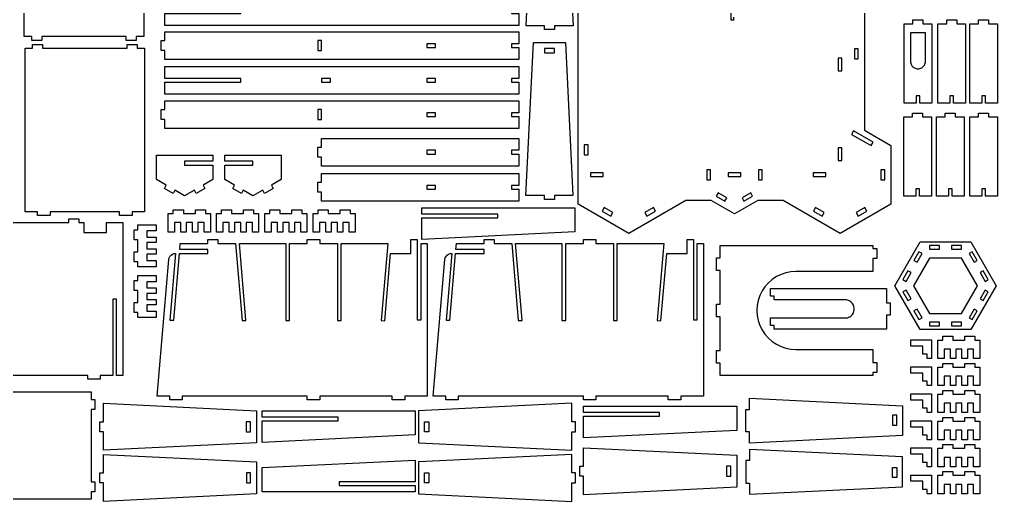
# Model space of a CAD drawing. Extents: x 11 to 1289, y 22 to 1085.
# Drawn here: x 507 to 1289, y 22 to 407 of the extents above; entities that cross this region are included whole.
import ezdxf

# ---------------------------------------------------------------- set-up
doc = ezdxf.new("R2010")
doc.units = 0
doc.layers.add('LAYER_1', color=62, linetype='CONTINUOUS')

msp = doc.modelspace()

# ---------------------------------------------------------------- linework, layer by layer
at = {"layer": 'LAYER_1'}
for points in [[(1203.49, 543.67), (1182.45, 531.51), (1182.45, 318.69), (1203.49, 306.54), (1203.5, 259.73), (1162.95, 236.32), (1117.4, 262.6), (1097.21, 262.6), (1078.6, 251.85), (1059.98, 262.6), (1039.8, 262.6), (994.25, 236.32), (953.7, 259.73), (953.7, 590.48), (994.25, 613.89), (1039.8, 587.61), (1059.98, 587.61), (1078.6, 598.35), (1097.21, 587.61), (1117.4, 587.61), (1162.95, 613.89), (1203.5, 590.48)], [(511.17, 393.47), (511.17, 524.15), (521.17, 524.15), (521.17, 527.15), (531.17, 527.15), (531.17, 524.15), (586.68, 524.15), (586.68, 527.15), (596.68, 527.15), (596.68, 524.15), (606.68, 524.15), (606.68, 393.47), (600.68, 393.47), (600.68, 390.47), (592.68, 390.47), (592.68, 393.47), (525.17, 393.47), (525.17, 390.47), (517.17, 390.47), (517.17, 393.47)], [(918.1, 524.45), (943.65, 524.45), (949.66, 402.18), (934.87, 402.18), (934.87, 399.18), (926.87, 399.18), (926.87, 402.18), (912.08, 402.18)], [(623.64, 402.35), (623.64, 411.87), (684.12, 411.87), (684.12, 414.87), (623.64, 414.87), (623.64, 424.39), (906.19, 424.39), (906.19, 414.87), (900.44, 414.87), (900.44, 411.87), (906.19, 411.87), (906.19, 402.35)], [(1236.2, 340.42), (1226.68, 340.42), (1226.68, 346.17), (1223.68, 346.17), (1223.68, 340.42), (1214.16, 340.42), (1214.16, 403.78), (1221.18, 403.78), (1221.18, 406.78), (1229.18, 406.78), (1229.18, 403.78), (1236.2, 403.78)], [(1250.61, 340.42), (1241.1, 340.42), (1241.1, 403.78), (1248.11, 403.78), (1248.11, 406.78), (1256.11, 406.78), (1256.11, 403.78), (1263.13, 403.78), (1263.13, 340.42), (1253.61, 340.42), (1253.61, 346.17), (1250.61, 346.17)], [(1288.67, 340.42), (1279.15, 340.42), (1279.15, 346.17), (1276.15, 346.17), (1276.15, 340.42), (1266.63, 340.42), (1266.63, 403.78), (1273.65, 403.78), (1273.65, 406.78), (1281.65, 406.78), (1281.65, 403.78), (1288.67, 403.78)], [(906.19, 384.73), (906.19, 375.22), (623.64, 375.22), (623.64, 382.23), (620.64, 382.23), (620.64, 390.23), (623.64, 390.23), (623.64, 397.25), (906.19, 397.25), (906.19, 387.73), (900.44, 387.73), (900.44, 384.73)], [(1219.62, 371.47), (1219.97, 370.77), (1220.4, 370.11), (1220.92, 369.52), (1221.51, 369), (1222.17, 368.57), (1222.88, 368.22), (1223.62, 367.96), (1224.39, 367.81), (1225.18, 367.76), (1225.96, 367.81), (1226.74, 367.96), (1227.48, 368.22), (1228.19, 368.57), (1228.84, 369), (1229.43, 369.52), (1229.95, 370.11), (1230.39, 370.77), (1230.74, 371.47), (1230.99, 372.22), (1231.14, 372.99), (1231.2, 373.78), (1231.2, 396.5), (1219.16, 396.5), (1219.16, 373.78), (1219.21, 372.99), (1219.37, 372.22)], [(511.85, 253.56), (511.85, 384.24), (517.85, 384.24), (517.85, 387.24), (525.85, 387.24), (525.85, 384.24), (593.37, 384.24), (593.37, 387.24), (601.37, 387.24), (601.37, 384.24), (607.37, 384.24), (607.37, 253.56), (597.37, 253.56), (597.37, 250.56), (587.37, 250.56), (587.37, 253.56), (531.85, 253.56), (531.85, 250.56), (521.85, 250.56), (521.85, 253.56)], [(745.72, 390.23), (745.72, 382.23), (748.72, 382.23), (748.72, 390.23)], [(832.83, 384.73), (839.83, 384.73), (839.83, 387.73), (832.83, 387.73)], [(917.94, 388.73), (943.49, 388.73), (949.5, 266.46), (934.71, 266.46), (934.71, 263.46), (926.71, 263.46), (926.71, 266.46), (911.92, 266.46)], [(934.71, 380.61), (934.71, 383.97), (926.71, 383.97), (926.71, 380.61)], [(1177.45, 383.62), (1174.45, 383.62), (1174.45, 375.62), (1177.45, 375.62)], [(1164.45, 366.12), (1164.45, 376.12), (1161.45, 376.12), (1161.45, 366.12)], [(623.64, 357), (684.12, 357), (684.12, 360), (623.64, 360), (623.64, 369.52), (906.19, 369.52), (906.19, 360), (900.44, 360), (900.44, 357), (906.19, 357), (906.19, 347.48), (623.64, 347.48)], [(756, 360), (748.72, 360), (748.72, 357), (756, 357)], [(832.83, 360), (832.83, 357), (839.83, 357), (839.83, 360)], [(906.19, 342.18), (906.19, 332.66), (900.44, 332.66), (900.44, 329.66), (906.19, 329.66), (906.19, 320.14), (623.64, 320.14), (623.64, 327.16), (620.64, 327.16), (620.64, 335.16), (623.64, 335.16), (623.64, 342.18)], [(748.72, 335.16), (745.72, 335.16), (745.72, 327.16), (748.72, 327.16)], [(832.83, 329.66), (839.83, 329.66), (839.83, 332.66), (832.83, 332.66)], [(1235.9, 266), (1226.38, 266), (1226.38, 271.75), (1223.38, 271.75), (1223.38, 266), (1213.86, 266), (1213.86, 329.36), (1220.88, 329.36), (1220.88, 332.36), (1228.88, 332.36), (1228.88, 329.36), (1235.9, 329.36)], [(1262.03, 266), (1252.51, 266), (1252.51, 271.75), (1249.51, 271.75), (1249.51, 266), (1240, 266), (1240, 329.36), (1247.01, 329.36), (1247.01, 332.36), (1255.01, 332.36), (1255.01, 329.36), (1262.03, 329.36)], [(1288.67, 266), (1279.15, 266), (1279.15, 271.75), (1276.15, 271.75), (1276.15, 266), (1266.63, 266), (1266.63, 329.36), (1273.65, 329.36), (1273.65, 332.36), (1281.65, 332.36), (1281.65, 329.36), (1288.67, 329.36)], [(1187.77, 306.38), (1189.39, 309.19), (1173.8, 318.19), (1172.18, 315.38)], [(906.19, 299.63), (906.19, 290.11), (748.72, 290.11), (748.72, 297.13), (745.72, 297.13), (745.72, 305.13), (748.72, 305.13), (748.72, 312.14), (906.19, 312.14), (906.19, 302.63), (900.44, 302.63), (900.44, 299.63)], [(958.45, 307.13), (958.45, 299.13), (961.7, 299.13), (961.7, 307.13)], [(647.15, 270.84), (639.35, 266.33), (631.55, 270.83), (630.06, 268.25), (623.13, 272.25), (624.62, 274.83), (616.82, 279.34), (616.82, 298.85), (661.88, 298.85), (661.88, 293.85), (639.35, 293.85), (639.35, 290.85), (661.88, 290.85), (661.88, 279.35), (654.08, 274.84), (655.58, 272.25), (648.65, 268.25)], [(708.68, 274.83), (710.17, 272.25), (703.24, 268.25), (701.75, 270.83), (693.95, 266.33), (686.15, 270.84), (684.65, 268.25), (677.73, 272.25), (679.22, 274.84), (671.42, 279.35), (671.42, 290.85), (693.95, 290.85), (693.95, 293.85), (671.42, 293.85), (671.42, 298.85), (716.48, 298.85), (716.48, 279.34)], [(832.83, 299.63), (839.83, 299.63), (839.83, 302.63), (832.83, 302.63)], [(1161.45, 294.63), (1164.45, 294.63), (1164.45, 304.63), (1161.45, 304.63)], [(748.72, 262.07), (748.72, 269.09), (745.72, 269.09), (745.72, 277.09), (748.72, 277.09), (748.72, 284.11), (906.19, 284.11), (906.19, 274.59), (900.44, 274.59), (900.44, 271.59), (906.19, 271.59), (906.19, 262.07)], [(963.7, 281.63), (973.7, 281.63), (973.7, 284.63), (963.7, 284.63)], [(1059.51, 287.13), (1056.51, 287.13), (1056.51, 279.13), (1059.51, 279.13)], [(1073.6, 281.63), (1083.6, 281.63), (1083.6, 284.63), (1073.6, 284.63)], [(1100.68, 279.13), (1100.68, 287.13), (1097.68, 287.13), (1097.68, 279.13)], [(1151.45, 284.63), (1141.45, 284.63), (1141.45, 281.63), (1151.45, 281.63)], [(1198.74, 279.13), (1198.74, 287.13), (1195.5, 287.13), (1195.5, 279.13)], [(832.83, 271.59), (839.83, 271.59), (839.83, 274.59), (832.83, 274.59)], [(1064.09, 266), (1071.02, 262), (1072.52, 264.6), (1065.59, 268.6)], [(1084.67, 264.6), (1086.17, 262), (1093.1, 266), (1091.6, 268.6)], [(649.9, 237.38), (645.61, 237.38), (645.61, 244.88), (640.6, 244.88), (640.6, 237.38), (636.31, 237.38), (636.31, 244.88), (631.31, 244.88), (631.31, 237.38), (626.31, 237.38), (626.31, 252.15), (630.31, 252.15), (630.31, 255.15), (638.31, 255.15), (638.31, 252.15), (647.9, 252.15), (647.9, 255.15), (655.9, 255.15), (655.9, 252.15), (659.9, 252.15), (659.9, 237.38), (654.9, 237.38), (654.9, 244.88), (649.9, 244.88)], [(688.48, 237.38), (684.19, 237.38), (684.19, 244.88), (679.19, 244.88), (679.19, 237.38), (674.9, 237.38), (674.9, 244.88), (669.9, 244.88), (669.9, 237.38), (664.9, 237.38), (664.9, 252.15), (668.9, 252.15), (668.9, 255.15), (676.9, 255.15), (676.9, 252.15), (686.48, 252.15), (686.48, 255.15), (694.48, 255.15), (694.48, 252.15), (698.48, 252.15), (698.48, 237.38), (693.48, 237.38), (693.48, 244.88), (688.48, 244.88)], [(727.06, 237.38), (722.77, 237.38), (722.77, 244.88), (717.77, 244.88), (717.77, 237.38), (713.48, 237.38), (713.48, 244.88), (708.48, 244.88), (708.48, 237.38), (703.48, 237.38), (703.48, 252.15), (707.48, 252.15), (707.48, 255.15), (715.48, 255.15), (715.48, 252.15), (725.06, 252.15), (725.06, 255.15), (733.06, 255.15), (733.06, 252.15), (737.06, 252.15), (737.06, 237.38), (732.06, 237.38), (732.06, 244.88), (727.06, 244.88)], [(765.65, 237.38), (761.35, 237.38), (761.35, 244.88), (756.35, 244.88), (756.35, 237.38), (752.06, 237.38), (752.06, 244.88), (747.06, 244.88), (747.06, 237.38), (742.06, 237.38), (742.06, 252.15), (746.06, 252.15), (746.06, 255.15), (754.06, 255.15), (754.06, 252.15), (763.65, 252.15), (763.65, 255.15), (771.65, 255.15), (771.65, 252.15), (775.65, 252.15), (775.65, 237.38), (770.65, 237.38), (770.65, 244.88), (765.65, 244.88)], [(828.81, 231.41), (828.81, 248.7), (889.47, 248.69), (889.47, 251.69), (828.81, 251.7), (828.81, 256.7), (951.09, 256.68), (951.08, 237.42)], [(972.88, 254.13), (979.81, 250.13), (981.44, 252.94), (974.51, 256.94)], [(1008.67, 250.13), (1015.6, 254.13), (1013.98, 256.94), (1007.05, 252.94)], [(1141.6, 254.13), (1148.52, 250.13), (1150.15, 252.94), (1143.22, 256.94)], [(1184.31, 254.13), (1182.69, 256.94), (1175.76, 252.94), (1177.38, 250.13)], [(601.94, 209.63), (601.94, 213.63), (598.94, 213.63), (598.94, 221.63), (601.94, 221.63), (601.94, 231.21), (598.94, 231.21), (598.94, 239.21), (601.94, 239.21), (601.94, 243.21), (616.72, 243.21), (616.72, 238.21), (609.22, 238.21), (609.22, 233.21), (616.72, 233.21), (616.72, 228.92), (609.22, 228.92), (609.22, 223.92), (616.72, 223.92), (616.72, 219.63), (609.22, 219.63), (609.22, 214.63), (616.72, 214.63), (616.72, 209.63)], [(617.41, 106.27), (626.72, 215.37), (627, 216.66), (627.61, 217.86), (628.49, 218.89), (629.59, 219.68), (630.84, 220.18), (632.17, 220.35), (627.6, 167.01), (630.61, 167.01), (635.18, 220.35), (657.96, 220.35), (657.96, 223.35), (635.43, 223.35), (635.86, 228.35), (657.96, 228.35), (657.96, 231.35), (665.96, 231.35), (665.96, 228.35), (680.06, 228.35), (685.33, 166.71), (688.32, 166.71), (688.32, 166.96), (683.07, 228.35), (720.23, 228.35), (720.23, 166.75), (723.23, 166.75), (723.23, 228.35), (737.31, 228.35), (737.31, 231.35), (747.31, 231.35), (747.31, 228.35), (761.4, 228.35), (761.4, 166.75), (764.4, 166.75), (764.4, 228.35), (801.56, 228.35), (796.29, 166.75), (799.28, 166.49), (803.89, 220.35), (820.17, 220.35), (820.17, 231.35), (825.17, 231.35), (825.17, 167.31), (828.17, 167.31), (828.17, 228.35), (833.17, 228.35), (833.17, 106.27), (815.17, 106.27), (815.17, 103.27), (805.17, 103.27), (805.17, 106.27), (747.31, 106.27), (747.31, 103.27), (737.31, 103.27), (737.31, 106.27), (637.41, 106.27), (637.41, 103.27), (627.41, 103.27), (627.41, 106.27)], [(837.98, 106.27), (847.29, 215.37), (847.57, 216.66), (848.18, 217.86), (849.06, 218.89), (850.16, 219.68), (851.41, 220.18), (852.74, 220.35), (848.17, 167.01), (851.18, 167.01), (855.75, 220.35), (878.53, 220.35), (878.53, 223.35), (856, 223.35), (856.43, 228.35), (878.53, 228.35), (878.53, 231.35), (886.53, 231.35), (886.53, 228.35), (900.63, 228.35), (905.9, 166.71), (908.89, 166.71), (908.89, 166.96), (903.64, 228.35), (940.8, 228.35), (940.8, 166.75), (943.8, 166.75), (943.8, 228.35), (957.88, 228.35), (957.88, 231.35), (967.88, 231.35), (967.88, 228.35), (981.97, 228.35), (981.97, 166.75), (984.97, 166.75), (984.97, 228.35), (1022.13, 228.35), (1016.86, 166.75), (1019.85, 166.49), (1024.46, 220.35), (1040.74, 220.35), (1040.74, 231.35), (1045.74, 231.35), (1045.74, 167.31), (1048.74, 167.31), (1048.74, 228.35), (1053.74, 228.35), (1053.74, 106.27), (1035.74, 106.27), (1035.74, 103.27), (1025.74, 103.27), (1025.74, 106.27), (967.88, 106.27), (967.88, 103.27), (957.88, 103.27), (957.88, 106.27), (857.98, 106.27), (857.98, 103.27), (847.98, 103.27), (847.98, 106.27)], [(1189.2, 226.73), (1189.2, 224.23), (1192.2, 224.23), (1192.2, 216.23), (1189.2, 216.23), (1189.2, 205.94), (1127.7, 205.94), (1123.63, 205.67), (1119.63, 204.88), (1115.77, 203.56), (1112.11, 201.76), (1108.72, 199.49), (1105.65, 196.81), (1102.96, 193.74), (1100.69, 190.35), (1098.89, 186.69), (1097.58, 182.83), (1096.78, 178.83), (1096.52, 174.76), (1096.78, 170.68), (1097.58, 166.68), (1098.89, 162.82), (1100.69, 159.16), (1102.96, 155.77), (1105.65, 152.7), (1108.72, 150.01), (1112.11, 147.75), (1115.77, 145.94), (1119.63, 144.63), (1123.63, 143.84), (1127.7, 143.57), (1189.2, 143.57), (1189.2, 133.27), (1192.2, 133.27), (1192.2, 125.27), (1189.2, 125.27), (1189.2, 122.78), (1067.12, 122.78), (1067.12, 132.78), (1064.12, 132.78), (1064.12, 142.78), (1067.12, 142.78), (1067.12, 169.75), (1064.12, 169.75), (1064.12, 179.76), (1067.12, 179.76), (1067.12, 206.73), (1064.12, 206.73), (1064.12, 216.73), (1067.12, 216.73), (1067.12, 226.73)], [(1267.46, 159.45), (1226.95, 159.45), (1206.7, 194.54), (1226.95, 229.62), (1267.46, 229.62), (1287.72, 194.54)], [(1234.42, 226.62), (1234.42, 223.62), (1242.42, 223.62), (1242.42, 226.62)], [(1260, 223.62), (1260, 226.62), (1252, 226.62), (1252, 223.62)], [(1224.42, 213.23), (1228.42, 220.16), (1225.82, 221.66), (1221.82, 214.73)], [(1266, 220.16), (1270, 213.23), (1272.6, 214.73), (1268.6, 221.66)], [(1234.46, 172.45), (1259.96, 172.45), (1272.71, 194.54), (1259.96, 216.62), (1234.46, 216.62), (1221.71, 194.54)], [(1213.03, 199.5), (1215.63, 198), (1219.63, 204.93), (1217.03, 206.43)], [(1274.79, 204.93), (1278.79, 198), (1281.39, 199.5), (1277.39, 206.43)], [(601.94, 169.13), (601.94, 173.13), (598.94, 173.13), (598.94, 181.13), (601.94, 181.13), (601.94, 190.71), (598.94, 190.71), (598.94, 198.71), (601.94, 198.71), (601.94, 202.71), (616.72, 202.71), (616.72, 197.71), (609.22, 197.71), (609.22, 192.71), (616.72, 192.71), (616.72, 188.42), (609.22, 188.42), (609.22, 183.42), (616.72, 183.42), (616.72, 179.13), (609.22, 179.13), (609.22, 174.13), (616.72, 174.13), (616.72, 169.13)], [(1107.38, 162.73), (1107.38, 168.73), (1167.05, 168.73), (1168, 168.79), (1168.92, 168.97), (1169.81, 169.28), (1170.66, 169.69), (1171.44, 170.22), (1172.15, 170.84), (1172.77, 171.55), (1173.3, 172.34), (1173.72, 173.18), (1174.02, 174.08), (1174.2, 175), (1174.26, 175.95), (1174.2, 176.89), (1174.02, 177.81), (1173.72, 178.71), (1173.3, 179.55), (1172.77, 180.34), (1172.15, 181.05), (1171.44, 181.67), (1170.66, 182.2), (1169.81, 182.61), (1168.92, 182.92), (1168, 183.1), (1167.05, 183.16), (1110.38, 183.16), (1110.38, 186.16), (1107.38, 186.16), (1107.38, 192.16), (1199.91, 192.16), (1199.91, 180.95), (1202.91, 180.95), (1202.91, 170.94), (1199.91, 170.94), (1199.91, 159.73), (1110.38, 159.73), (1110.38, 162.73)], [(1213.03, 189.57), (1217.03, 182.65), (1219.63, 184.15), (1215.63, 191.07)], [(1274.79, 184.15), (1277.39, 182.65), (1281.39, 189.57), (1278.79, 191.07)], [(1224.42, 175.85), (1221.82, 174.35), (1225.82, 167.42), (1228.42, 168.92)], [(1268.6, 167.42), (1272.6, 174.35), (1270, 175.85), (1266, 168.92)], [(1242.42, 165.45), (1234.42, 165.45), (1234.42, 162.45), (1242.42, 162.45)], [(1260, 162.45), (1260, 165.45), (1252, 165.45), (1252, 162.45)], [(1219.46, 146.33), (1219.46, 151.33), (1235.96, 151.33), (1235.96, 136.33), (1232.46, 136.33), (1232.46, 139.83), (1228.96, 139.83), (1228.96, 146.33)], [(1264.62, 136.33), (1260.33, 136.33), (1260.33, 143.83), (1255.33, 143.83), (1255.33, 136.33), (1251.04, 136.33), (1251.04, 143.83), (1246.03, 143.83), (1246.03, 136.33), (1241.03, 136.33), (1241.03, 151.11), (1245.03, 151.11), (1245.03, 154.11), (1253.03, 154.11), (1253.03, 151.11), (1262.62, 151.11), (1262.62, 154.11), (1270.62, 154.11), (1270.62, 151.11), (1274.62, 151.11), (1274.62, 136.33), (1269.62, 136.33), (1269.62, 143.83), (1264.62, 143.83)], [(1219.46, 124.73), (1219.46, 129.73), (1235.96, 129.73), (1235.96, 114.73), (1232.46, 114.73), (1232.46, 118.23), (1228.96, 118.23), (1228.96, 124.73)], [(1264.62, 114.73), (1260.33, 114.73), (1260.33, 122.23), (1255.33, 122.23), (1255.33, 114.73), (1251.04, 114.73), (1251.04, 122.23), (1246.03, 122.23), (1246.03, 114.73), (1241.03, 114.73), (1241.03, 129.51), (1245.03, 129.51), (1245.03, 132.51), (1253.03, 132.51), (1253.03, 129.51), (1262.62, 129.51), (1262.62, 132.51), (1270.62, 132.51), (1270.62, 129.51), (1274.62, 129.51), (1274.62, 114.73), (1269.62, 114.73), (1269.62, 122.23), (1264.62, 122.23)], [(433.99, 109.72), (564.68, 109.72), (564.68, 103.72), (567.68, 103.72), (567.68, 95.72), (564.68, 95.72), (564.68, 37.96), (567.68, 37.96), (567.68, 29.96), (564.68, 29.96), (564.68, 23.96), (433.99, 23.96), (433.99, 33.96), (430.99, 33.96), (430.99, 43.96), (433.99, 43.96), (433.99, 89.72), (430.99, 89.72), (430.99, 99.72), (433.99, 99.72)], [(1264.62, 93.13), (1260.33, 93.13), (1260.33, 100.63), (1255.33, 100.63), (1255.33, 93.13), (1251.04, 93.13), (1251.04, 100.63), (1246.03, 100.63), (1246.03, 93.13), (1241.03, 93.13), (1241.03, 107.91), (1245.03, 107.91), (1245.03, 110.91), (1253.03, 110.91), (1253.03, 107.91), (1262.62, 107.91), (1262.62, 110.91), (1270.62, 110.91), (1270.62, 107.91), (1274.62, 107.91), (1274.62, 93.13), (1269.62, 93.13), (1269.62, 100.63), (1264.62, 100.63)], [(1090.68, 104.65), (1212.88, 98.65), (1212.95, 98.63), (1212.95, 74.82), (1090.68, 68.8), (1090.68, 77.72), (1087.68, 77.72), (1087.68, 95.72), (1090.68, 95.72)], [(1090.68, 104.65), (1212.88, 98.65), (1212.95, 98.63), (1212.95, 74.82), (1090.68, 68.8), (1090.68, 77.72), (1087.68, 77.72), (1087.68, 95.72), (1090.68, 95.72)], [(1219.46, 103.13), (1219.46, 108.13), (1235.96, 108.13), (1235.96, 93.13), (1232.46, 93.13), (1232.46, 96.63), (1228.96, 96.63), (1228.96, 103.13)], [(696.75, 94.63), (696.75, 69.09), (574.48, 63.07), (574.48, 77.86), (571.48, 77.86), (571.48, 85.86), (574.48, 85.86), (574.48, 100.66)], [(701.21, 69.35), (701.21, 86.64), (761.88, 86.64), (761.88, 89.64), (701.21, 89.64), (701.21, 94.64), (823.49, 94.64), (823.49, 75.38)], [(826.29, 94.63), (826.29, 69.09), (948.56, 63.07), (948.56, 77.86), (951.56, 77.86), (951.56, 85.86), (948.56, 85.86), (948.56, 100.66)], [(958.09, 72.95), (958.09, 90.25), (1018.75, 90.24), (1018.75, 93.24), (958.09, 93.25), (958.09, 98.24), (1080.37, 98.23), (1080.36, 78.97)], [(1208.19, 83.2), (1208.19, 91.2), (1204.86, 91.2), (1204.86, 83.2)], [(1208.19, 83.2), (1208.19, 91.2), (1204.86, 91.2), (1204.86, 83.2)], [(1219.46, 81.53), (1219.46, 86.53), (1235.96, 86.53), (1235.96, 71.53), (1232.46, 71.53), (1232.46, 75.03), (1228.96, 75.03), (1228.96, 81.53)], [(1264.62, 71.53), (1260.33, 71.53), (1260.33, 79.03), (1255.33, 79.03), (1255.33, 71.53), (1251.04, 71.53), (1251.04, 79.03), (1246.03, 79.03), (1246.03, 71.53), (1241.03, 71.53), (1241.03, 86.31), (1245.03, 86.31), (1245.03, 89.31), (1253.03, 89.31), (1253.03, 86.31), (1262.62, 86.31), (1262.62, 89.31), (1270.62, 89.31), (1270.62, 86.31), (1274.62, 86.31), (1274.62, 71.53), (1269.62, 71.53), (1269.62, 79.03), (1264.62, 79.03)], [(688.63, 77.86), (691.99, 77.86), (691.99, 85.86), (688.63, 85.86)], [(834.41, 77.86), (831.05, 77.86), (831.05, 85.86), (834.41, 85.86)], [(1080.36, 59.13), (1080.36, 33.58), (958.09, 27.57), (958.09, 42.36), (955.09, 42.36), (955.09, 50.36), (958.09, 50.36), (958.09, 65.15)], [(1090.68, 27.94), (1212.88, 33.95), (1212.95, 33.97), (1212.95, 57.77), (1090.68, 63.8), (1090.68, 54.87), (1087.68, 54.87), (1087.68, 36.87), (1090.68, 36.87)], [(1090.68, 27.94), (1212.88, 33.95), (1212.95, 33.97), (1212.95, 57.77), (1090.68, 63.8), (1090.68, 54.87), (1087.68, 54.87), (1087.68, 36.87), (1090.68, 36.87)], [(1219.46, 59.93), (1219.46, 64.93), (1235.96, 64.93), (1235.96, 49.93), (1232.46, 49.93), (1232.46, 53.43), (1228.96, 53.43), (1228.96, 59.93)], [(1264.62, 49.93), (1260.33, 49.93), (1260.33, 57.43), (1255.33, 57.43), (1255.33, 49.93), (1251.04, 49.93), (1251.04, 57.43), (1246.03, 57.43), (1246.03, 49.93), (1241.03, 49.93), (1241.03, 64.71), (1245.03, 64.71), (1245.03, 67.71), (1253.03, 67.71), (1253.03, 64.71), (1262.62, 64.71), (1262.62, 67.71), (1270.62, 67.71), (1270.62, 64.71), (1274.62, 64.71), (1274.62, 49.93), (1269.62, 49.93), (1269.62, 57.43), (1264.62, 57.43)], [(696.76, 53.78), (696.75, 28.24), (574.48, 22.23), (574.48, 37.01), (571.48, 37.01), (571.48, 45.01), (574.48, 45.01), (574.48, 59.81)], [(823.49, 55.27), (823.49, 37.98), (762.83, 37.98), (762.83, 34.98), (823.49, 34.98), (823.49, 29.98), (701.21, 29.98), (701.21, 49.24)], [(826.29, 53.78), (826.29, 28.24), (948.56, 22.23), (948.56, 37.01), (951.56, 37.01), (951.56, 45.01), (948.56, 45.01), (948.56, 59.81)], [(1072.24, 42.36), (1075.6, 42.36), (1075.6, 50.36), (1072.24, 50.36)], [(1208.19, 49.39), (1208.19, 41.39), (1204.86, 41.39), (1204.86, 49.39)], [(1208.19, 49.39), (1208.19, 41.39), (1204.86, 41.39), (1204.86, 49.39)], [(688.64, 37.02), (691.99, 37.01), (691.99, 45.01), (688.64, 45.01)], [(834.41, 37.02), (831.05, 37.01), (831.05, 45.01), (834.41, 45.01)], [(1219.46, 38.33), (1219.46, 43.33), (1235.96, 43.33), (1235.96, 28.33), (1232.46, 28.33), (1232.46, 31.83), (1228.96, 31.83), (1228.96, 38.33)], [(1264.62, 28.33), (1260.33, 28.33), (1260.33, 35.83), (1255.33, 35.83), (1255.33, 28.33), (1251.04, 28.33), (1251.04, 35.83), (1246.03, 35.83), (1246.03, 28.33), (1241.03, 28.33), (1241.03, 43.11), (1245.03, 43.11), (1245.03, 46.11), (1253.03, 46.11), (1253.03, 43.11), (1262.62, 43.11), (1262.62, 46.11), (1270.62, 46.11), (1270.62, 43.11), (1274.62, 43.11), (1274.62, 28.33), (1269.62, 28.33), (1269.62, 35.83), (1264.62, 35.83)]]:
    msp.add_lwpolyline(points, close=True, dxfattribs=at)
for points in [[(1077.7, 408.96), (1077.7, 406.5), (1076, 406.5), (1076, 412.85)], [(493.44, 244.91), (546.76, 244.91), (546.76, 247.91), (554.76, 247.91), (554.76, 244.91), (558.76, 244.91), (558.76, 236.91), (576.93, 236.91), (576.93, 244.91), (589.93, 244.91), (589.93, 122.83), (584.93, 122.83), (584.93, 183.87), (581.93, 183.87), (581.93, 122.83), (571.93, 122.83), (571.93, 119.83), (561.93, 119.83), (561.93, 122.83), (500.44, 122.83)]]:
    msp.add_lwpolyline(points, dxfattribs=at)

doc.saveas('drawing.dxf')
